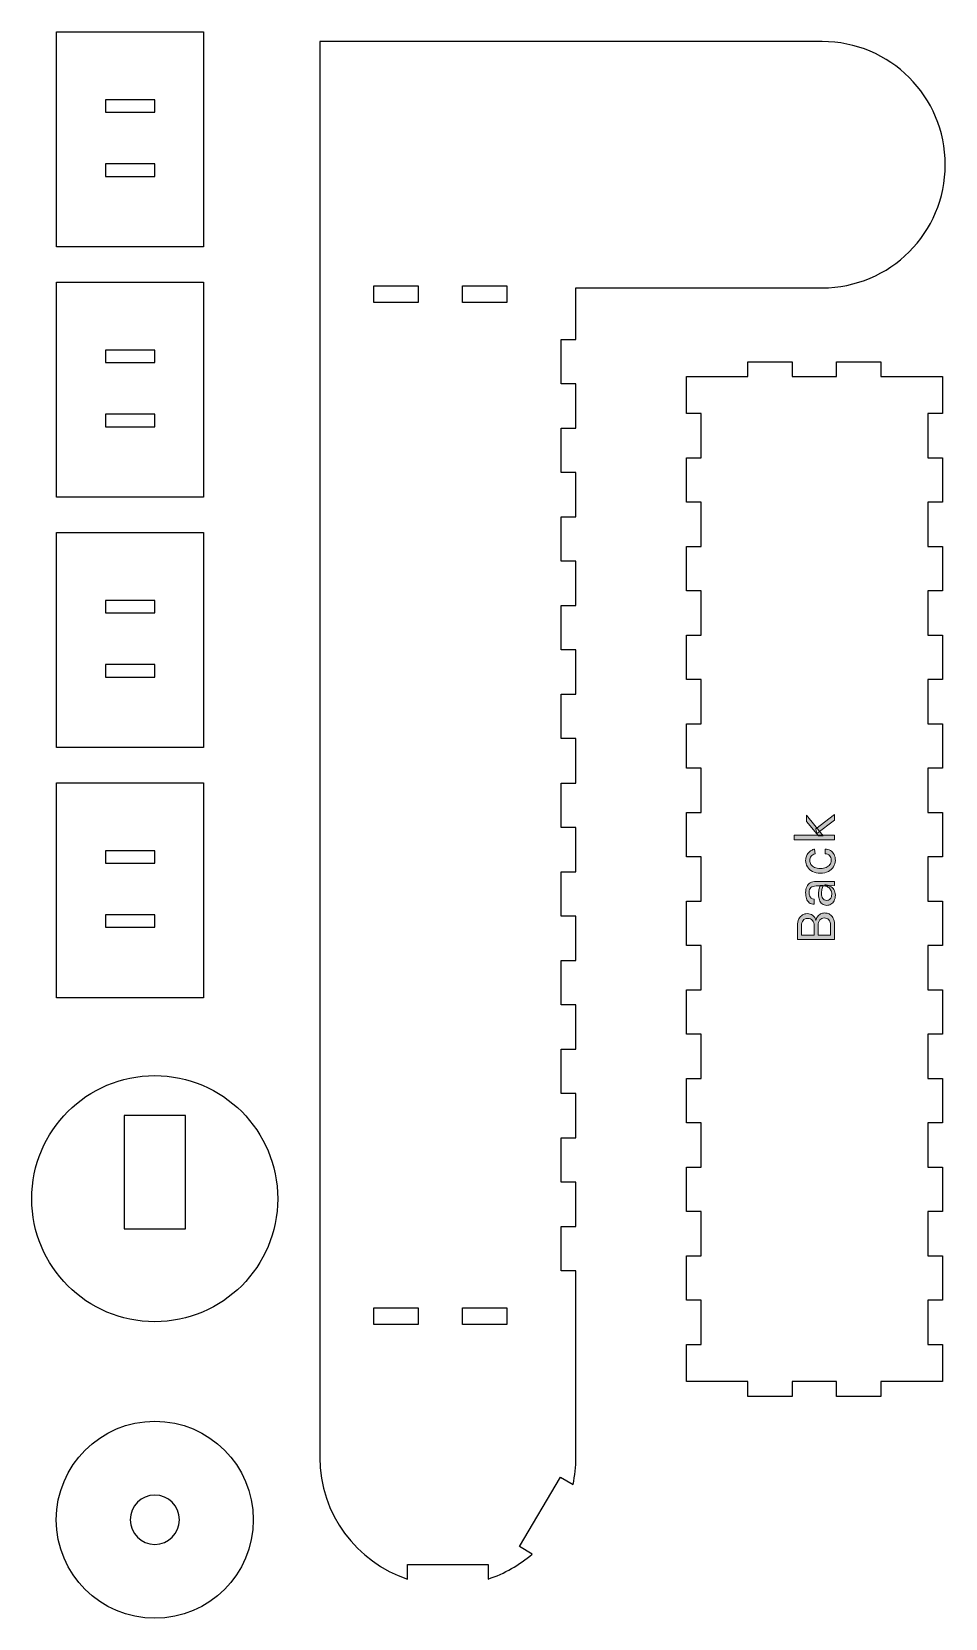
# Model space of a CAD drawing. Header units: centimetres. Extents: x -7.9 to 49.8, y -15.5 to 41.6.
# Drawn here: x -7.49 to 11.06, y 9.39 to 41.59 of the extents above; entities that cross this region are included whole.
import ezdxf

# ---------------------------------------------------------------- set-up
doc = ezdxf.new("R2010")
doc.units = ezdxf.units.CM
doc.header["$MEASUREMENT"] = 0
doc.layers.add('Layer 1', color=7, linetype='Continuous', lineweight=0)

# ---------------------------------------------------------------- blocks, each defined once
blk = doc.blocks.new('Block_7')
at = {"layer": 'Layer 1', "color": 1, "lineweight": 25, "true_color": 0xff0000}
blk.add_lwpolyline([(4.707, 38.249)], dxfattribs=at)
for points, knots in [([(8.558, 41.389), (9.938, 41.389), (11.057, 40.269), (11.057, 38.889), (11.057, 37.508), (9.938, 36.389), (8.558, 36.389), (8.558, 36.389), (3.557, 36.389), (3.557, 36.389), (3.557, 36.389), (3.557, 35.339), (3.557, 35.339), (3.557, 35.339), (3.257, 35.339), (3.257, 35.339), (3.257, 35.339), (3.257, 34.439), (3.257, 34.439), (3.257, 34.439), (3.557, 34.439), (3.557, 34.439), (3.557, 34.439), (3.557, 33.539), (3.557, 33.539), (3.557, 33.539), (3.257, 33.539), (3.257, 33.539), (3.257, 33.539), (3.257, 32.639), (3.257, 32.639), (3.257, 32.639), (3.557, 32.639), (3.557, 32.639), (3.557, 32.639), (3.557, 31.739), (3.557, 31.739), (3.557, 31.739), (3.257, 31.739), (3.257, 31.739), (3.257, 31.739), (3.257, 30.839), (3.257, 30.839), (3.257, 30.839), (3.557, 30.839), (3.557, 30.839), (3.557, 30.839), (3.557, 29.939), (3.557, 29.939), (3.557, 29.939), (3.257, 29.939), (3.257, 29.939), (3.257, 29.939), (3.257, 29.039), (3.257, 29.039), (3.257, 29.039), (3.557, 29.039), (3.557, 29.039), (3.557, 29.039), (3.557, 28.139), (3.557, 28.139), (3.557, 28.139), (3.257, 28.139), (3.257, 28.139), (3.257, 28.139), (3.257, 27.239), (3.257, 27.239), (3.257, 27.239), (3.557, 27.239), (3.557, 27.239), (3.557, 27.239), (3.557, 26.339), (3.557, 26.339), (3.557, 26.339), (3.257, 26.339), (3.257, 26.339), (3.257, 26.339), (3.257, 25.439), (3.257, 25.439), (3.257, 25.439), (3.557, 25.439), (3.557, 25.439), (3.557, 25.439), (3.557, 24.539), (3.557, 24.539), (3.557, 24.539), (3.257, 24.539), (3.257, 24.539), (3.257, 24.539), (3.257, 23.639), (3.257, 23.639), (3.257, 23.639), (3.557, 23.639), (3.557, 23.639), (3.557, 23.639), (3.557, 22.739), (3.557, 22.739), (3.557, 22.739), (3.257, 22.739), (3.257, 22.739), (3.257, 22.739), (3.257, 21.839), (3.257, 21.839), (3.257, 21.839), (3.557, 21.839), (3.557, 21.839), (3.557, 21.839), (3.557, 20.939), (3.557, 20.939), (3.557, 20.939), (3.257, 20.939), (3.257, 20.939), (3.257, 20.939), (3.257, 20.039), (3.257, 20.039), (3.257, 20.039), (3.557, 20.039), (3.557, 20.039), (3.557, 20.039), (3.557, 19.139), (3.557, 19.139), (3.557, 19.139), (3.257, 19.139), (3.257, 19.139), (3.257, 19.139), (3.257, 18.239), (3.257, 18.239), (3.257, 18.239), (3.557, 18.239), (3.557, 18.239), (3.557, 18.239), (3.557, 17.339), (3.557, 17.339), (3.557, 17.339), (3.257, 17.339), (3.257, 17.339), (3.257, 17.339), (3.257, 16.439), (3.257, 16.439), (3.257, 16.439), (3.557, 16.439), (3.557, 16.439), (3.557, 16.439), (3.557, 12.65), (3.557, 12.65), (3.557, 12.461), (3.537, 12.277), (3.499, 12.099), (3.499, 12.099), (3.241, 12.251), (3.241, 12.251), (3.241, 12.251), (2.409, 10.842), (2.409, 10.842), (2.409, 10.842), (2.667, 10.69), (2.667, 10.69), (2.41, 10.466), (2.108, 10.292), (1.778, 10.182), (1.778, 10.182), (1.778, 10.48), (1.778, 10.48), (1.778, 10.48), (0.141, 10.48), (0.141, 10.48), (0.141, 10.48), (0.141, 10.181), (0.141, 10.181), (-0.895, 10.523), (-1.643, 11.499), (-1.643, 12.65), (-1.643, 12.65), (-1.643, 41.389), (-1.643, 41.389), (-1.643, 41.389), (8.558, 41.389), (8.558, 41.389)], [0, 0, 0, 0, 1, 1, 1, 2, 2, 2, 3, 3, 3, 4, 4, 4, 5, 5, 5, 6, 6, 6, 7, 7, 7, 8, 8, 8, 9, 9, 9, 10, 10, 10, 11, 11, 11, 12, 12, 12, 13, 13, 13, 14, 14, 14, 15, 15, 15, 16, 16, 16, 17, 17, 17, 18, 18, 18, 19, 19, 19, 20, 20, 20, 21, 21, 21, 22, 22, 22, 23, 23, 23, 24, 24, 24, 25, 25, 25, 26, 26, 26, 27, 27, 27, 28, 28, 28, 29, 29, 29, 30, 30, 30, 31, 31, 31, 32, 32, 32, 33, 33, 33, 34, 34, 34, 35, 35, 35, 36, 36, 36, 37, 37, 37, 38, 38, 38, 39, 39, 39, 40, 40, 40, 41, 41, 41, 42, 42, 42, 43, 43, 43, 44, 44, 44, 45, 45, 45, 46, 46, 46, 47, 47, 47, 48, 48, 48, 49, 49, 49, 50, 50, 50, 51, 51, 51, 52, 52, 52, 53, 53, 53, 54, 54, 54, 55, 55, 55, 56, 56, 56, 57, 57, 57, 58, 58, 58, 59, 59, 59, 59]), ([(-0.543, 36.089), (-0.543, 36.089), (0.357, 36.089), (0.357, 36.089), (0.357, 36.089), (0.357, 36.431), (0.357, 36.431), (0.357, 36.431), (-0.543, 36.431), (-0.543, 36.431), (-0.543, 36.431), (-0.543, 36.089), (-0.543, 36.089)], [0, 0, 0, 0, 1, 1, 1, 2, 2, 2, 3, 3, 3, 4, 4, 4, 4]), ([(1.257, 36.089), (1.257, 36.089), (2.157, 36.089), (2.157, 36.089), (2.157, 36.089), (2.157, 36.431), (2.157, 36.431), (2.157, 36.431), (1.257, 36.431), (1.257, 36.431), (1.257, 36.431), (1.257, 36.089), (1.257, 36.089)], [0, 0, 0, 0, 1, 1, 1, 2, 2, 2, 3, 3, 3, 4, 4, 4, 4]), ([(-0.543, 15.347), (-0.543, 15.347), (0.357, 15.347), (0.357, 15.347), (0.357, 15.347), (0.357, 15.689), (0.357, 15.689), (0.357, 15.689), (-0.543, 15.689), (-0.543, 15.689), (-0.543, 15.689), (-0.543, 15.347), (-0.543, 15.347)], [0, 0, 0, 0, 1, 1, 1, 2, 2, 2, 3, 3, 3, 4, 4, 4, 4]), ([(1.257, 15.347), (1.257, 15.347), (2.157, 15.347), (2.157, 15.347), (2.157, 15.347), (2.157, 15.689), (2.157, 15.689), (2.157, 15.689), (1.257, 15.689), (1.257, 15.689), (1.257, 15.689), (1.257, 15.347), (1.257, 15.347)], [0, 0, 0, 0, 1, 1, 1, 2, 2, 2, 3, 3, 3, 4, 4, 4, 4])]:
    blk.add_open_spline(points, degree=3, knots=knots, dxfattribs=at)
blk = doc.blocks.new('Block_9')
at = {"layer": 'Layer 1', "true_color": 0x000000, "transparency": 33554687}
h = blk.add_hatch(color=18, dxfattribs=at)
h.dxf.hatch_style = 2
edge = h.paths.add_edge_path()
edge.add_spline(control_points=[(8.81, 25.701), (8.81, 25.701), (8.81, 25.586), (8.81, 25.586), (8.81, 25.586), (8.448, 25.314), (8.448, 25.314), (8.448, 25.314), (8.431, 25.409), (8.431, 25.409), (8.431, 25.409), (8.81, 25.701), (8.81, 25.701)], knot_values=[0, 0, 0, 0, 1, 1, 1, 2, 2, 2, 3, 3, 3, 4, 4, 4, 4], degree=3, periodic=0)
edge = h.paths.add_edge_path()
edge.add_spline(control_points=[(8.581, 25.265), (8.581, 25.265), (8.482, 25.265), (8.482, 25.265), (8.482, 25.265), (8.237, 25.557), (8.237, 25.557), (8.237, 25.557), (8.237, 25.688), (8.237, 25.688), (8.237, 25.688), (8.581, 25.265), (8.581, 25.265)], knot_values=[0, 0, 0, 0, 1, 1, 1, 2, 2, 2, 3, 3, 3, 4, 4, 4, 4], degree=3, periodic=0)
edge = h.paths.add_edge_path()
edge.add_spline(control_points=[(8.81, 25.279), (8.81, 25.279), (8.81, 25.185), (8.81, 25.185), (8.81, 25.185), (7.992, 25.185), (7.992, 25.185), (7.992, 25.185), (7.992, 25.279), (7.992, 25.279), (7.992, 25.279), (8.81, 25.279), (8.81, 25.279)], knot_values=[0, 0, 0, 0, 1, 1, 1, 2, 2, 2, 3, 3, 3, 4, 4, 4, 4], degree=3, periodic=0)
edge = h.paths.add_edge_path()
edge.add_spline(control_points=[(8.825, 24.768), (8.825, 24.768), (8.825, 24.768), (8.825, 24.768), (8.825, 24.722), (8.812, 24.679), (8.788, 24.639), (8.763, 24.599), (8.728, 24.567), (8.683, 24.543), (8.637, 24.518), (8.584, 24.506), (8.522, 24.506), (8.522, 24.506), (8.522, 24.506), (8.522, 24.506), (8.459, 24.506), (8.405, 24.518), (8.36, 24.543), (8.316, 24.567), (8.281, 24.599), (8.258, 24.639), (8.234, 24.679), (8.222, 24.722), (8.222, 24.768), (8.222, 24.768), (8.222, 24.768), (8.222, 24.768), (8.222, 24.8), (8.227, 24.829), (8.237, 24.855), (8.247, 24.881), (8.26, 24.903), (8.278, 24.923), (8.295, 24.942), (8.314, 24.958), (8.336, 24.97), (8.358, 24.983), (8.381, 24.992), (8.405, 24.998), (8.405, 24.998), (8.405, 24.998), (8.405, 24.998), (8.405, 24.998), (8.413, 24.902), (8.413, 24.902), (8.38, 24.892), (8.354, 24.876), (8.334, 24.852), (8.315, 24.829), (8.305, 24.8), (8.305, 24.767), (8.305, 24.767), (8.305, 24.767), (8.305, 24.767), (8.305, 24.738), (8.313, 24.712), (8.329, 24.687), (8.346, 24.662), (8.37, 24.641), (8.402, 24.626), (8.434, 24.61), (8.474, 24.602), (8.522, 24.602), (8.522, 24.602), (8.522, 24.602), (8.522, 24.602), (8.567, 24.602), (8.605, 24.609), (8.638, 24.624), (8.67, 24.638), (8.696, 24.657), (8.714, 24.682), (8.732, 24.707), (8.741, 24.735), (8.741, 24.767), (8.741, 24.767), (8.741, 24.767), (8.741, 24.767), (8.741, 24.811), (8.73, 24.845), (8.708, 24.868), (8.686, 24.891), (8.656, 24.902), (8.617, 24.902), (8.617, 24.902), (8.617, 24.902), (8.617, 24.902), (8.617, 24.902), (8.617, 24.998), (8.617, 24.998), (8.657, 24.998), (8.693, 24.989), (8.724, 24.97), (8.755, 24.951), (8.78, 24.925), (8.798, 24.89), (8.816, 24.855), (8.825, 24.815), (8.825, 24.768)], knot_values=[0, 0, 0, 0, 1, 1, 1, 2, 2, 2, 3, 3, 3, 4, 4, 4, 5, 5, 5, 6, 6, 6, 7, 7, 7, 8, 8, 8, 9, 9, 9, 10, 10, 10, 11, 11, 11, 12, 12, 12, 13, 13, 13, 14, 14, 14, 15, 15, 15, 16, 16, 16, 17, 17, 17, 18, 18, 18, 19, 19, 19, 20, 20, 20, 21, 21, 21, 22, 22, 22, 23, 23, 23, 24, 24, 24, 25, 25, 25, 26, 26, 26, 27, 27, 27, 28, 28, 28, 29, 29, 29, 30, 30, 30, 31, 31, 31, 32, 32, 32, 33, 33, 33, 33], degree=3, periodic=0)
edge = h.paths.add_edge_path()
edge.add_spline(control_points=[(8.825, 24.065), (8.825, 24.065), (8.825, 24.065), (8.825, 24.065), (8.825, 24.018), (8.816, 23.979), (8.8, 23.948), (8.783, 23.917), (8.761, 23.894), (8.734, 23.879), (8.707, 23.864), (8.679, 23.856), (8.65, 23.856), (8.65, 23.856), (8.65, 23.856), (8.65, 23.856), (8.611, 23.856), (8.579, 23.866), (8.555, 23.886), (8.53, 23.905), (8.512, 23.931), (8.501, 23.965), (8.49, 23.999), (8.484, 24.036), (8.484, 24.078), (8.484, 24.078), (8.484, 24.078), (8.484, 24.078), (8.484, 24.108), (8.487, 24.139), (8.493, 24.169), (8.499, 24.199), (8.507, 24.228), (8.518, 24.257), (8.518, 24.257), (8.518, 24.257), (8.518, 24.257), (8.518, 24.257), (8.576, 24.257), (8.576, 24.257), (8.567, 24.233), (8.559, 24.206), (8.554, 24.176), (8.548, 24.146), (8.545, 24.118), (8.545, 24.093), (8.545, 24.093), (8.545, 24.093), (8.545, 24.093), (8.545, 24.054), (8.553, 24.022), (8.569, 23.996), (8.585, 23.969), (8.612, 23.956), (8.65, 23.956), (8.65, 23.956), (8.65, 23.956), (8.65, 23.956), (8.678, 23.956), (8.702, 23.966), (8.722, 23.986), (8.742, 24.007), (8.752, 24.039), (8.752, 24.083), (8.752, 24.083), (8.752, 24.083), (8.752, 24.083), (8.752, 24.114), (8.744, 24.143), (8.73, 24.168), (8.715, 24.193), (8.697, 24.212), (8.675, 24.227), (8.653, 24.242), (8.631, 24.249), (8.609, 24.249), (8.609, 24.249), (8.609, 24.249), (8.609, 24.249), (8.609, 24.249), (8.609, 24.272), (8.609, 24.272), (8.647, 24.272), (8.683, 24.263), (8.716, 24.247), (8.748, 24.23), (8.775, 24.206), (8.795, 24.176), (8.815, 24.145), (8.825, 24.108), (8.825, 24.065)], knot_values=[0, 0, 0, 0, 1, 1, 1, 2, 2, 2, 3, 3, 3, 4, 4, 4, 5, 5, 5, 6, 6, 6, 7, 7, 7, 8, 8, 8, 9, 9, 9, 10, 10, 10, 11, 11, 11, 12, 12, 12, 13, 13, 13, 14, 14, 14, 15, 15, 15, 16, 16, 16, 17, 17, 17, 18, 18, 18, 19, 19, 19, 20, 20, 20, 21, 21, 21, 22, 22, 22, 23, 23, 23, 24, 24, 24, 25, 25, 25, 26, 26, 26, 27, 27, 27, 28, 28, 28, 29, 29, 29, 30, 30, 30, 30], degree=3, periodic=0)
edge = h.paths.add_edge_path()
edge.add_spline(control_points=[(8.81, 24.342), (8.81, 24.342), (8.81, 24.261), (8.81, 24.261), (8.81, 24.261), (8.684, 24.249), (8.684, 24.249), (8.684, 24.249), (8.438, 24.249), (8.438, 24.249), (8.387, 24.249), (8.35, 24.238), (8.327, 24.216), (8.304, 24.194), (8.293, 24.161), (8.293, 24.117), (8.293, 24.117), (8.293, 24.117), (8.293, 24.117), (8.293, 24.092), (8.297, 24.07), (8.304, 24.049), (8.311, 24.029), (8.322, 24.013), (8.337, 24.001), (8.352, 23.99), (8.372, 23.984), (8.395, 23.984), (8.395, 23.984), (8.395, 23.984), (8.395, 23.984), (8.395, 23.984), (8.395, 23.879), (8.395, 23.879), (8.354, 23.879), (8.32, 23.889), (8.295, 23.91), (8.269, 23.93), (8.251, 23.958), (8.239, 23.994), (8.228, 24.03), (8.222, 24.071), (8.222, 24.117), (8.222, 24.117), (8.222, 24.117), (8.222, 24.117), (8.222, 24.161), (8.23, 24.2), (8.245, 24.234), (8.259, 24.268), (8.283, 24.294), (8.315, 24.314), (8.347, 24.333), (8.389, 24.342), (8.441, 24.342), (8.441, 24.342), (8.441, 24.342), (8.441, 24.342), (8.441, 24.342), (8.81, 24.342), (8.81, 24.342)], knot_values=[0, 0, 0, 0, 1, 1, 1, 2, 2, 2, 3, 3, 3, 4, 4, 4, 5, 5, 5, 6, 6, 6, 7, 7, 7, 8, 8, 8, 9, 9, 9, 10, 10, 10, 11, 11, 11, 12, 12, 12, 13, 13, 13, 14, 14, 14, 15, 15, 15, 16, 16, 16, 17, 17, 17, 18, 18, 18, 19, 19, 19, 20, 20, 20, 20], degree=3, periodic=0)
edge = h.paths.add_edge_path()
edge.add_spline(control_points=[(8.137, 23.439), (8.137, 23.439), (8.137, 23.253), (8.137, 23.253), (8.137, 23.253), (8.394, 23.253), (8.394, 23.253), (8.394, 23.253), (8.394, 23.438), (8.394, 23.438), (8.394, 23.485), (8.382, 23.522), (8.359, 23.55), (8.336, 23.578), (8.304, 23.592), (8.262, 23.592), (8.262, 23.592), (8.262, 23.592), (8.262, 23.592), (8.223, 23.592), (8.192, 23.578), (8.17, 23.551), (8.148, 23.524), (8.137, 23.487), (8.137, 23.439), (8.137, 23.439), (8.137, 23.439), (8.137, 23.439)], knot_values=[0, 0, 0, 0, 1, 1, 1, 2, 2, 2, 3, 3, 3, 4, 4, 4, 5, 5, 5, 6, 6, 6, 7, 7, 7, 8, 8, 8, 9, 9, 9, 9], degree=3, periodic=0)
edge = h.paths.add_edge_path()
edge.add_spline(control_points=[(8.474, 23.253), (8.474, 23.253), (8.729, 23.253), (8.729, 23.253), (8.729, 23.253), (8.729, 23.441), (8.729, 23.441), (8.729, 23.498), (8.717, 23.539), (8.693, 23.564), (8.669, 23.589), (8.638, 23.601), (8.6, 23.601), (8.6, 23.601), (8.6, 23.601), (8.6, 23.601), (8.562, 23.601), (8.532, 23.588), (8.509, 23.561), (8.486, 23.533), (8.474, 23.493), (8.474, 23.441), (8.474, 23.441), (8.474, 23.441), (8.474, 23.441), (8.474, 23.441), (8.474, 23.253), (8.474, 23.253)], knot_values=[0, 0, 0, 0, 1, 1, 1, 2, 2, 2, 3, 3, 3, 4, 4, 4, 5, 5, 5, 6, 6, 6, 7, 7, 7, 8, 8, 8, 9, 9, 9, 9], degree=3, periodic=0)
edge = h.paths.add_edge_path()
edge.add_spline(control_points=[(8.81, 23.442), (8.81, 23.442), (8.81, 23.16), (8.81, 23.16), (8.81, 23.16), (8.057, 23.16), (8.057, 23.16), (8.057, 23.16), (8.057, 23.442), (8.057, 23.442), (8.057, 23.497), (8.066, 23.543), (8.084, 23.579), (8.102, 23.616), (8.126, 23.643), (8.156, 23.661), (8.186, 23.679), (8.218, 23.688), (8.254, 23.688), (8.254, 23.688), (8.254, 23.688), (8.254, 23.688), (8.297, 23.688), (8.334, 23.676), (8.366, 23.652), (8.398, 23.628), (8.42, 23.593), (8.431, 23.545), (8.431, 23.545), (8.431, 23.545), (8.431, 23.545), (8.436, 23.576), (8.447, 23.603), (8.464, 23.626), (8.481, 23.65), (8.502, 23.668), (8.526, 23.681), (8.551, 23.694), (8.577, 23.701), (8.605, 23.701), (8.605, 23.701), (8.605, 23.701), (8.605, 23.701), (8.631, 23.701), (8.656, 23.697), (8.68, 23.688), (8.705, 23.68), (8.727, 23.665), (8.746, 23.645), (8.766, 23.625), (8.781, 23.599), (8.793, 23.565), (8.805, 23.532), (8.81, 23.491), (8.81, 23.442), (8.81, 23.442), (8.81, 23.442), (8.81, 23.442)], knot_values=[0, 0, 0, 0, 1, 1, 1, 2, 2, 2, 3, 3, 3, 4, 4, 4, 5, 5, 5, 6, 6, 6, 7, 7, 7, 8, 8, 8, 9, 9, 9, 10, 10, 10, 11, 11, 11, 12, 12, 12, 13, 13, 13, 14, 14, 14, 15, 15, 15, 16, 16, 16, 17, 17, 17, 18, 18, 18, 19, 19, 19, 19], degree=3, periodic=0)
at = {"layer": 'Layer 1', "color": 1, "lineweight": 25, "true_color": 0xff0000}
blk.add_open_spline([(5.801, 34.59), (5.801, 34.59), (5.801, 33.84), (5.801, 33.84), (5.801, 33.84), (6.101, 33.84), (6.101, 33.84), (6.101, 33.84), (6.101, 32.94), (6.101, 32.94), (6.101, 32.94), (5.801, 32.94), (5.801, 32.94), (5.801, 32.94), (5.801, 32.04), (5.801, 32.04), (5.801, 32.04), (6.101, 32.04), (6.101, 32.04), (6.101, 32.04), (6.101, 31.14), (6.101, 31.14), (6.101, 31.14), (5.801, 31.14), (5.801, 31.14), (5.801, 31.14), (5.801, 30.24), (5.801, 30.24), (5.801, 30.24), (6.101, 30.24), (6.101, 30.24), (6.101, 30.24), (6.101, 29.34), (6.101, 29.34), (6.101, 29.34), (5.801, 29.34), (5.801, 29.34), (5.801, 29.34), (5.801, 28.44), (5.801, 28.44), (5.801, 28.44), (6.101, 28.44), (6.101, 28.44), (6.101, 28.44), (6.101, 27.54), (6.101, 27.54), (6.101, 27.54), (5.801, 27.54), (5.801, 27.54), (5.801, 27.54), (5.801, 26.64), (5.801, 26.64), (5.801, 26.64), (6.101, 26.64), (6.101, 26.64), (6.101, 26.64), (6.101, 25.74), (6.101, 25.74), (6.101, 25.74), (5.801, 25.74), (5.801, 25.74), (5.801, 25.74), (5.801, 24.84), (5.801, 24.84), (5.801, 24.84), (6.101, 24.84), (6.101, 24.84), (6.101, 24.84), (6.101, 23.94), (6.101, 23.94), (6.101, 23.94), (5.801, 23.94), (5.801, 23.94), (5.801, 23.94), (5.801, 23.04), (5.801, 23.04), (5.801, 23.04), (6.101, 23.04), (6.101, 23.04), (6.101, 23.04), (6.101, 22.14), (6.101, 22.14), (6.101, 22.14), (5.801, 22.14), (5.801, 22.14), (5.801, 22.14), (5.801, 21.24), (5.801, 21.24), (5.801, 21.24), (6.101, 21.24), (6.101, 21.24), (6.101, 21.24), (6.101, 20.34), (6.101, 20.34), (6.101, 20.34), (5.801, 20.34), (5.801, 20.34), (5.801, 20.34), (5.801, 19.44), (5.801, 19.44), (5.801, 19.44), (6.101, 19.44), (6.101, 19.44), (6.101, 19.44), (6.101, 18.54), (6.101, 18.54), (6.101, 18.54), (5.801, 18.54), (5.801, 18.54), (5.801, 18.54), (5.801, 17.64), (5.801, 17.64), (5.801, 17.64), (6.101, 17.64), (6.101, 17.64), (6.101, 17.64), (6.101, 16.74), (6.101, 16.74), (6.101, 16.74), (5.801, 16.74), (5.801, 16.74), (5.801, 16.74), (5.801, 15.84), (5.801, 15.84), (5.801, 15.84), (6.101, 15.84), (6.101, 15.84), (6.101, 15.84), (6.101, 14.94), (6.101, 14.94), (6.101, 14.94), (5.801, 14.94), (5.801, 14.94), (5.801, 14.94), (5.801, 14.19), (5.801, 14.19), (5.801, 14.19), (6.101, 14.19), (6.101, 14.19), (6.101, 14.19), (7.051, 14.19), (7.051, 14.19), (7.051, 14.19), (7.051, 13.89), (7.051, 13.89), (7.051, 13.89), (7.951, 13.89), (7.951, 13.89), (7.951, 13.89), (7.951, 14.19), (7.951, 14.19), (7.951, 14.19), (8.851, 14.19), (8.851, 14.19), (8.851, 14.19), (8.851, 13.89), (8.851, 13.89), (8.851, 13.89), (9.751, 13.89), (9.751, 13.89), (9.751, 13.89), (9.751, 14.19), (9.751, 14.19), (9.751, 14.19), (10.701, 14.19), (10.701, 14.19), (10.701, 14.19), (11.001, 14.19), (11.001, 14.19), (11.001, 14.19), (11.001, 14.94), (11.001, 14.94), (11.001, 14.94), (10.701, 14.94), (10.701, 14.94), (10.701, 14.94), (10.701, 15.84), (10.701, 15.84), (10.701, 15.84), (11.001, 15.84), (11.001, 15.84), (11.001, 15.84), (11.001, 16.74), (11.001, 16.74), (11.001, 16.74), (10.701, 16.74), (10.701, 16.74), (10.701, 16.74), (10.701, 17.64), (10.701, 17.64), (10.701, 17.64), (11.001, 17.64), (11.001, 17.64), (11.001, 17.64), (11.001, 18.54), (11.001, 18.54), (11.001, 18.54), (10.701, 18.54), (10.701, 18.54), (10.701, 18.54), (10.701, 19.44), (10.701, 19.44), (10.701, 19.44), (11.001, 19.44), (11.001, 19.44), (11.001, 19.44), (11.001, 20.34), (11.001, 20.34), (11.001, 20.34), (10.701, 20.34), (10.701, 20.34), (10.701, 20.34), (10.701, 21.24), (10.701, 21.24), (10.701, 21.24), (11.001, 21.24), (11.001, 21.24), (11.001, 21.24), (11.001, 22.14), (11.001, 22.14), (11.001, 22.14), (10.701, 22.14), (10.701, 22.14), (10.701, 22.14), (10.701, 23.04), (10.701, 23.04), (10.701, 23.04), (11.001, 23.04), (11.001, 23.04), (11.001, 23.04), (11.001, 23.94), (11.001, 23.94), (11.001, 23.94), (10.701, 23.94), (10.701, 23.94), (10.701, 23.94), (10.701, 24.84), (10.701, 24.84), (10.701, 24.84), (11.001, 24.84), (11.001, 24.84), (11.001, 24.84), (11.001, 25.74), (11.001, 25.74), (11.001, 25.74), (10.701, 25.74), (10.701, 25.74), (10.701, 25.74), (10.701, 26.64), (10.701, 26.64), (10.701, 26.64), (11.001, 26.64), (11.001, 26.64), (11.001, 26.64), (11.001, 27.54), (11.001, 27.54), (11.001, 27.54), (10.701, 27.54), (10.701, 27.54), (10.701, 27.54), (10.701, 28.44), (10.701, 28.44), (10.701, 28.44), (11.001, 28.44), (11.001, 28.44), (11.001, 28.44), (11.001, 29.34), (11.001, 29.34), (11.001, 29.34), (10.701, 29.34), (10.701, 29.34), (10.701, 29.34), (10.701, 30.24), (10.701, 30.24), (10.701, 30.24), (11.001, 30.24), (11.001, 30.24), (11.001, 30.24), (11.001, 31.14), (11.001, 31.14), (11.001, 31.14), (10.701, 31.14), (10.701, 31.14), (10.701, 31.14), (10.701, 32.04), (10.701, 32.04), (10.701, 32.04), (11.001, 32.04), (11.001, 32.04), (11.001, 32.04), (11.001, 32.94), (11.001, 32.94), (11.001, 32.94), (10.701, 32.94), (10.701, 32.94), (10.701, 32.94), (10.701, 33.84), (10.701, 33.84), (10.701, 33.84), (11.001, 33.84), (11.001, 33.84), (11.001, 33.84), (11.001, 34.59), (11.001, 34.59), (11.001, 34.59), (10.701, 34.59), (10.701, 34.59), (10.701, 34.59), (9.751, 34.59), (9.751, 34.59), (9.751, 34.59), (9.751, 34.89), (9.751, 34.89), (9.751, 34.89), (8.851, 34.89), (8.851, 34.89), (8.851, 34.89), (8.851, 34.59), (8.851, 34.59), (8.851, 34.59), (7.951, 34.59), (7.951, 34.59), (7.951, 34.59), (7.951, 34.89), (7.951, 34.89), (7.951, 34.89), (7.051, 34.89), (7.051, 34.89), (7.051, 34.89), (7.051, 34.59), (7.051, 34.59), (7.051, 34.59), (6.101, 34.59), (6.101, 34.59), (6.101, 34.59), (5.801, 34.59), (5.801, 34.59)], degree=3, knots=[0, 0, 0, 0, 1, 1, 1, 2, 2, 2, 3, 3, 3, 4, 4, 4, 5, 5, 5, 6, 6, 6, 7, 7, 7, 8, 8, 8, 9, 9, 9, 10, 10, 10, 11, 11, 11, 12, 12, 12, 13, 13, 13, 14, 14, 14, 15, 15, 15, 16, 16, 16, 17, 17, 17, 18, 18, 18, 19, 19, 19, 20, 20, 20, 21, 21, 21, 22, 22, 22, 23, 23, 23, 24, 24, 24, 25, 25, 25, 26, 26, 26, 27, 27, 27, 28, 28, 28, 29, 29, 29, 30, 30, 30, 31, 31, 31, 32, 32, 32, 33, 33, 33, 34, 34, 34, 35, 35, 35, 36, 36, 36, 37, 37, 37, 38, 38, 38, 39, 39, 39, 40, 40, 40, 41, 41, 41, 42, 42, 42, 43, 43, 43, 44, 44, 44, 45, 45, 45, 46, 46, 46, 47, 47, 47, 48, 48, 48, 49, 49, 49, 50, 50, 50, 51, 51, 51, 52, 52, 52, 53, 53, 53, 54, 54, 54, 55, 55, 55, 56, 56, 56, 57, 57, 57, 58, 58, 58, 59, 59, 59, 60, 60, 60, 61, 61, 61, 62, 62, 62, 63, 63, 63, 64, 64, 64, 65, 65, 65, 66, 66, 66, 67, 67, 67, 68, 68, 68, 69, 69, 69, 70, 70, 70, 71, 71, 71, 72, 72, 72, 73, 73, 73, 74, 74, 74, 75, 75, 75, 76, 76, 76, 77, 77, 77, 78, 78, 78, 79, 79, 79, 80, 80, 80, 81, 81, 81, 82, 82, 82, 83, 83, 83, 84, 84, 84, 85, 85, 85, 86, 86, 86, 87, 87, 87, 88, 88, 88, 89, 89, 89, 90, 90, 90, 91, 91, 91, 92, 92, 92, 93, 93, 93, 94, 94, 94, 95, 95, 95, 96, 96, 96, 97, 97, 97, 98, 98, 98, 99, 99, 99, 100, 100, 100, 101, 101, 101, 102, 102, 102, 103, 103, 103, 104, 104, 104, 105, 105, 105, 106, 106, 106, 107, 107, 107, 108, 108, 108, 109, 109, 109, 110, 110, 110, 111, 111, 111, 112, 112, 112, 112], dxfattribs=at)
at = {"layer": 'Layer 1'}
for points, knots in [([(8.581, 25.265), (8.581, 25.265), (8.482, 25.265), (8.482, 25.265), (8.482, 25.265), (8.237, 25.557), (8.237, 25.557), (8.237, 25.557), (8.237, 25.688), (8.237, 25.688), (8.237, 25.688), (8.581, 25.265), (8.581, 25.265)], [0, 0, 0, 0, 1, 1, 1, 2, 2, 2, 3, 3, 3, 4, 4, 4, 4]), ([(8.81, 25.701), (8.81, 25.701), (8.81, 25.586), (8.81, 25.586), (8.81, 25.586), (8.448, 25.314), (8.448, 25.314), (8.448, 25.314), (8.431, 25.409), (8.431, 25.409), (8.431, 25.409), (8.81, 25.701), (8.81, 25.701)], [0, 0, 0, 0, 1, 1, 1, 2, 2, 2, 3, 3, 3, 4, 4, 4, 4]), ([(8.81, 25.279), (8.81, 25.279), (8.81, 25.185), (8.81, 25.185), (8.81, 25.185), (7.992, 25.185), (7.992, 25.185), (7.992, 25.185), (7.992, 25.279), (7.992, 25.279), (7.992, 25.279), (8.81, 25.279), (8.81, 25.279)], [0, 0, 0, 0, 1, 1, 1, 2, 2, 2, 3, 3, 3, 4, 4, 4, 4]), ([(8.825, 24.768), (8.825, 24.768), (8.825, 24.768), (8.825, 24.768), (8.825, 24.722), (8.812, 24.679), (8.788, 24.639), (8.763, 24.599), (8.728, 24.567), (8.683, 24.543), (8.637, 24.518), (8.584, 24.506), (8.522, 24.506), (8.522, 24.506), (8.522, 24.506), (8.522, 24.506), (8.459, 24.506), (8.405, 24.518), (8.36, 24.543), (8.316, 24.567), (8.281, 24.599), (8.258, 24.639), (8.234, 24.679), (8.222, 24.722), (8.222, 24.768), (8.222, 24.768), (8.222, 24.768), (8.222, 24.768), (8.222, 24.8), (8.227, 24.829), (8.237, 24.855), (8.247, 24.881), (8.26, 24.903), (8.278, 24.923), (8.295, 24.942), (8.314, 24.958), (8.336, 24.97), (8.358, 24.983), (8.381, 24.992), (8.405, 24.998), (8.405, 24.998), (8.405, 24.998), (8.405, 24.998), (8.405, 24.998), (8.413, 24.902), (8.413, 24.902), (8.38, 24.892), (8.354, 24.876), (8.334, 24.852), (8.315, 24.829), (8.305, 24.8), (8.305, 24.767), (8.305, 24.767), (8.305, 24.767), (8.305, 24.767), (8.305, 24.738), (8.313, 24.712), (8.329, 24.687), (8.346, 24.662), (8.37, 24.641), (8.402, 24.626), (8.434, 24.61), (8.474, 24.602), (8.522, 24.602), (8.522, 24.602), (8.522, 24.602), (8.522, 24.602), (8.567, 24.602), (8.605, 24.609), (8.638, 24.624), (8.67, 24.638), (8.696, 24.657), (8.714, 24.682), (8.732, 24.707), (8.741, 24.735), (8.741, 24.767), (8.741, 24.767), (8.741, 24.767), (8.741, 24.767), (8.741, 24.811), (8.73, 24.845), (8.708, 24.868), (8.686, 24.891), (8.656, 24.902), (8.617, 24.902), (8.617, 24.902), (8.617, 24.902), (8.617, 24.902), (8.617, 24.902), (8.617, 24.998), (8.617, 24.998), (8.657, 24.998), (8.693, 24.989), (8.724, 24.97), (8.755, 24.951), (8.78, 24.925), (8.798, 24.89), (8.816, 24.855), (8.825, 24.815), (8.825, 24.768)], [0, 0, 0, 0, 1, 1, 1, 2, 2, 2, 3, 3, 3, 4, 4, 4, 5, 5, 5, 6, 6, 6, 7, 7, 7, 8, 8, 8, 9, 9, 9, 10, 10, 10, 11, 11, 11, 12, 12, 12, 13, 13, 13, 14, 14, 14, 15, 15, 15, 16, 16, 16, 17, 17, 17, 18, 18, 18, 19, 19, 19, 20, 20, 20, 21, 21, 21, 22, 22, 22, 23, 23, 23, 24, 24, 24, 25, 25, 25, 26, 26, 26, 27, 27, 27, 28, 28, 28, 29, 29, 29, 30, 30, 30, 31, 31, 31, 32, 32, 32, 33, 33, 33, 33]), ([(8.81, 24.342), (8.81, 24.342), (8.81, 24.261), (8.81, 24.261), (8.81, 24.261), (8.684, 24.249), (8.684, 24.249), (8.684, 24.249), (8.438, 24.249), (8.438, 24.249), (8.387, 24.249), (8.35, 24.238), (8.327, 24.216), (8.304, 24.194), (8.293, 24.161), (8.293, 24.117), (8.293, 24.117), (8.293, 24.117), (8.293, 24.117), (8.293, 24.092), (8.297, 24.07), (8.304, 24.049), (8.311, 24.029), (8.322, 24.013), (8.337, 24.001), (8.352, 23.99), (8.372, 23.984), (8.395, 23.984), (8.395, 23.984), (8.395, 23.984), (8.395, 23.984), (8.395, 23.984), (8.395, 23.879), (8.395, 23.879), (8.354, 23.879), (8.32, 23.889), (8.295, 23.91), (8.269, 23.93), (8.251, 23.958), (8.239, 23.994), (8.228, 24.03), (8.222, 24.071), (8.222, 24.117), (8.222, 24.117), (8.222, 24.117), (8.222, 24.117), (8.222, 24.161), (8.23, 24.2), (8.245, 24.234), (8.259, 24.268), (8.283, 24.294), (8.315, 24.314), (8.347, 24.333), (8.389, 24.342), (8.441, 24.342), (8.441, 24.342), (8.441, 24.342), (8.441, 24.342), (8.441, 24.342), (8.81, 24.342), (8.81, 24.342)], [0, 0, 0, 0, 1, 1, 1, 2, 2, 2, 3, 3, 3, 4, 4, 4, 5, 5, 5, 6, 6, 6, 7, 7, 7, 8, 8, 8, 9, 9, 9, 10, 10, 10, 11, 11, 11, 12, 12, 12, 13, 13, 13, 14, 14, 14, 15, 15, 15, 16, 16, 16, 17, 17, 17, 18, 18, 18, 19, 19, 19, 20, 20, 20, 20]), ([(8.825, 24.065), (8.825, 24.065), (8.825, 24.065), (8.825, 24.065), (8.825, 24.018), (8.816, 23.979), (8.8, 23.948), (8.783, 23.917), (8.761, 23.894), (8.734, 23.879), (8.707, 23.864), (8.679, 23.856), (8.65, 23.856), (8.65, 23.856), (8.65, 23.856), (8.65, 23.856), (8.611, 23.856), (8.579, 23.866), (8.555, 23.886), (8.53, 23.905), (8.512, 23.931), (8.501, 23.965), (8.49, 23.999), (8.484, 24.036), (8.484, 24.078), (8.484, 24.078), (8.484, 24.078), (8.484, 24.078), (8.484, 24.108), (8.487, 24.139), (8.493, 24.169), (8.499, 24.199), (8.507, 24.228), (8.518, 24.257), (8.518, 24.257), (8.518, 24.257), (8.518, 24.257), (8.518, 24.257), (8.576, 24.257), (8.576, 24.257), (8.567, 24.233), (8.559, 24.206), (8.554, 24.176), (8.548, 24.146), (8.545, 24.118), (8.545, 24.093), (8.545, 24.093), (8.545, 24.093), (8.545, 24.093), (8.545, 24.054), (8.553, 24.022), (8.569, 23.996), (8.585, 23.969), (8.612, 23.956), (8.65, 23.956), (8.65, 23.956), (8.65, 23.956), (8.65, 23.956), (8.678, 23.956), (8.702, 23.966), (8.722, 23.986), (8.742, 24.007), (8.752, 24.039), (8.752, 24.083), (8.752, 24.083), (8.752, 24.083), (8.752, 24.083), (8.752, 24.114), (8.744, 24.143), (8.73, 24.168), (8.715, 24.193), (8.697, 24.212), (8.675, 24.227), (8.653, 24.242), (8.631, 24.249), (8.609, 24.249), (8.609, 24.249), (8.609, 24.249), (8.609, 24.249), (8.609, 24.249), (8.609, 24.272), (8.609, 24.272), (8.647, 24.272), (8.683, 24.263), (8.716, 24.247), (8.748, 24.23), (8.775, 24.206), (8.795, 24.176), (8.815, 24.145), (8.825, 24.108), (8.825, 24.065)], [0, 0, 0, 0, 1, 1, 1, 2, 2, 2, 3, 3, 3, 4, 4, 4, 5, 5, 5, 6, 6, 6, 7, 7, 7, 8, 8, 8, 9, 9, 9, 10, 10, 10, 11, 11, 11, 12, 12, 12, 13, 13, 13, 14, 14, 14, 15, 15, 15, 16, 16, 16, 17, 17, 17, 18, 18, 18, 19, 19, 19, 20, 20, 20, 21, 21, 21, 22, 22, 22, 23, 23, 23, 24, 24, 24, 25, 25, 25, 26, 26, 26, 27, 27, 27, 28, 28, 28, 29, 29, 29, 30, 30, 30, 30]), ([(8.81, 23.442), (8.81, 23.442), (8.81, 23.16), (8.81, 23.16), (8.81, 23.16), (8.057, 23.16), (8.057, 23.16), (8.057, 23.16), (8.057, 23.442), (8.057, 23.442), (8.057, 23.497), (8.066, 23.543), (8.084, 23.579), (8.102, 23.616), (8.126, 23.643), (8.156, 23.661), (8.186, 23.679), (8.218, 23.688), (8.254, 23.688), (8.254, 23.688), (8.254, 23.688), (8.254, 23.688), (8.297, 23.688), (8.334, 23.676), (8.366, 23.652), (8.398, 23.628), (8.42, 23.593), (8.431, 23.545), (8.431, 23.545), (8.431, 23.545), (8.431, 23.545), (8.436, 23.576), (8.447, 23.603), (8.464, 23.626), (8.481, 23.65), (8.502, 23.668), (8.526, 23.681), (8.551, 23.694), (8.577, 23.701), (8.605, 23.701), (8.605, 23.701), (8.605, 23.701), (8.605, 23.701), (8.631, 23.701), (8.656, 23.697), (8.68, 23.688), (8.705, 23.68), (8.727, 23.665), (8.746, 23.645), (8.766, 23.625), (8.781, 23.599), (8.793, 23.565), (8.805, 23.532), (8.81, 23.491), (8.81, 23.442), (8.81, 23.442), (8.81, 23.442), (8.81, 23.442)], [0, 0, 0, 0, 1, 1, 1, 2, 2, 2, 3, 3, 3, 4, 4, 4, 5, 5, 5, 6, 6, 6, 7, 7, 7, 8, 8, 8, 9, 9, 9, 10, 10, 10, 11, 11, 11, 12, 12, 12, 13, 13, 13, 14, 14, 14, 15, 15, 15, 16, 16, 16, 17, 17, 17, 18, 18, 18, 19, 19, 19, 19]), ([(8.137, 23.439), (8.137, 23.439), (8.137, 23.253), (8.137, 23.253), (8.137, 23.253), (8.394, 23.253), (8.394, 23.253), (8.394, 23.253), (8.394, 23.438), (8.394, 23.438), (8.394, 23.485), (8.382, 23.522), (8.359, 23.55), (8.336, 23.578), (8.304, 23.592), (8.262, 23.592), (8.262, 23.592), (8.262, 23.592), (8.262, 23.592), (8.223, 23.592), (8.192, 23.578), (8.17, 23.551), (8.148, 23.524), (8.137, 23.487), (8.137, 23.439), (8.137, 23.439), (8.137, 23.439), (8.137, 23.439)], [0, 0, 0, 0, 1, 1, 1, 2, 2, 2, 3, 3, 3, 4, 4, 4, 5, 5, 5, 6, 6, 6, 7, 7, 7, 8, 8, 8, 9, 9, 9, 9]), ([(8.474, 23.253), (8.474, 23.253), (8.729, 23.253), (8.729, 23.253), (8.729, 23.253), (8.729, 23.441), (8.729, 23.441), (8.729, 23.498), (8.717, 23.539), (8.693, 23.564), (8.669, 23.589), (8.638, 23.601), (8.6, 23.601), (8.6, 23.601), (8.6, 23.601), (8.6, 23.601), (8.562, 23.601), (8.532, 23.588), (8.509, 23.561), (8.486, 23.533), (8.474, 23.493), (8.474, 23.441), (8.474, 23.441), (8.474, 23.441), (8.474, 23.441), (8.474, 23.441), (8.474, 23.253), (8.474, 23.253)], [0, 0, 0, 0, 1, 1, 1, 2, 2, 2, 3, 3, 3, 4, 4, 4, 5, 5, 5, 6, 6, 6, 7, 7, 7, 8, 8, 8, 9, 9, 9, 9])]:
    blk.add_open_spline(points, degree=3, knots=knots, dxfattribs=at)

msp = doc.modelspace()

# ---------------------------------------------------------------- linework, layer by layer
at = {"layer": 'Layer 1', "color": 1, "lineweight": 25, "true_color": 0xff0000}
for points in [[(-6.987, 37.219), (-6.987, 37.219), (-4.003, 37.219), (-4.003, 37.219), (-4.003, 37.219), (-4.003, 41.587), (-4.003, 41.587), (-4.003, 41.587), (-6.987, 41.587), (-6.987, 41.587), (-6.987, 41.587), (-6.987, 37.219), (-6.987, 37.219)], [(-4.995, 40.204), (-4.995, 40.204), (-4.995, 39.953), (-4.995, 39.953), (-4.995, 39.953), (-5.995, 39.953), (-5.995, 39.953), (-5.995, 40.204), (-5.995, 40.204), (-5.995, 40.204), (-5.995, 40.204), (-4.995, 40.204), (-4.995, 40.204)], [(-4.995, 38.903), (-4.995, 38.903), (-4.995, 38.652), (-4.995, 38.652), (-4.995, 38.652), (-5.995, 38.652), (-5.995, 38.652), (-5.995, 38.903), (-5.995, 38.903), (-5.995, 38.903), (-5.995, 38.903), (-4.995, 38.903), (-4.995, 38.903)], [(-6.987, 32.138), (-6.987, 32.138), (-4.003, 32.138), (-4.003, 32.138), (-4.003, 32.138), (-4.003, 36.507), (-4.003, 36.507), (-4.003, 36.507), (-6.987, 36.507), (-6.987, 36.507), (-6.987, 36.507), (-6.987, 32.138), (-6.987, 32.138)], [(-4.995, 35.123), (-4.995, 35.123), (-4.995, 34.872), (-4.995, 34.872), (-4.995, 34.872), (-5.995, 34.872), (-5.995, 34.872), (-5.995, 35.123), (-5.995, 35.123), (-5.995, 35.123), (-5.995, 35.123), (-4.995, 35.123), (-4.995, 35.123)], [(-4.995, 33.822), (-4.995, 33.822), (-4.995, 33.571), (-4.995, 33.571), (-4.995, 33.571), (-5.995, 33.571), (-5.995, 33.571), (-5.995, 33.822), (-5.995, 33.822), (-5.995, 33.822), (-5.995, 33.822), (-4.995, 33.822), (-4.995, 33.822)], [(-6.987, 27.057), (-6.987, 27.057), (-4.003, 27.057), (-4.003, 27.057), (-4.003, 27.057), (-4.003, 31.426), (-4.003, 31.426), (-4.003, 31.426), (-6.987, 31.426), (-6.987, 31.426), (-6.987, 31.426), (-6.987, 27.057), (-6.987, 27.057)], [(-4.995, 30.043), (-4.995, 30.043), (-4.995, 29.791), (-4.995, 29.791), (-4.995, 29.791), (-5.995, 29.791), (-5.995, 29.791), (-5.995, 30.043), (-5.995, 30.043), (-5.995, 30.043), (-5.995, 30.043), (-4.995, 30.043), (-4.995, 30.043)], [(-4.995, 28.741), (-4.995, 28.741), (-4.995, 28.49), (-4.995, 28.49), (-4.995, 28.49), (-5.995, 28.49), (-5.995, 28.49), (-5.995, 28.741), (-5.995, 28.741), (-5.995, 28.741), (-5.995, 28.741), (-4.995, 28.741), (-4.995, 28.741)], [(-6.987, 21.976), (-6.987, 21.976), (-4.003, 21.976), (-4.003, 21.976), (-4.003, 21.976), (-4.003, 26.345), (-4.003, 26.345), (-4.003, 26.345), (-6.987, 26.345), (-6.987, 26.345), (-6.987, 26.345), (-6.987, 21.976), (-6.987, 21.976)], [(-4.995, 24.962), (-4.995, 24.962), (-4.995, 24.711), (-4.995, 24.711), (-4.995, 24.711), (-5.995, 24.711), (-5.995, 24.711), (-5.995, 24.962), (-5.995, 24.962), (-5.995, 24.962), (-5.995, 24.962), (-4.995, 24.962), (-4.995, 24.962)], [(-4.995, 23.66), (-4.995, 23.66), (-4.995, 23.41), (-4.995, 23.41), (-4.995, 23.41), (-5.995, 23.41), (-5.995, 23.41), (-5.995, 23.66), (-5.995, 23.66), (-5.995, 23.66), (-5.995, 23.66), (-4.995, 23.66), (-4.995, 23.66)], [(-4.995, 20.4), (-6.374, 20.4), (-7.493, 19.282), (-7.493, 17.902), (-7.493, 16.523), (-6.374, 15.405), (-4.995, 15.405), (-3.616, 15.405), (-2.497, 16.523), (-2.497, 17.902), (-2.497, 19.282), (-3.616, 20.4), (-4.995, 20.4)], [(-4.373, 17.293), (-4.373, 17.293), (-5.613, 17.293), (-5.613, 17.293), (-5.613, 17.293), (-5.613, 19.593), (-5.613, 19.593), (-5.613, 19.593), (-4.373, 19.593), (-4.373, 19.593), (-4.373, 19.593), (-4.373, 17.293), (-4.373, 17.293)], [(-4.993, 13.386), (-6.097, 13.386), (-6.993, 12.49), (-6.993, 11.386), (-6.993, 10.281), (-6.097, 9.386), (-4.993, 9.386), (-3.888, 9.386), (-2.993, 10.281), (-2.993, 11.386), (-2.993, 12.49), (-3.888, 13.386), (-4.993, 13.386)], [(-4.993, 10.886), (-5.269, 10.886), (-5.493, 11.11), (-5.493, 11.386), (-5.493, 11.662), (-5.269, 11.886), (-4.993, 11.886), (-4.717, 11.886), (-4.493, 11.662), (-4.493, 11.386), (-4.493, 11.11), (-4.717, 10.886), (-4.993, 10.886)]]:
    msp.add_open_spline(points, degree=3, knots=[0, 0, 0, 0, 1, 1, 1, 2, 2, 2, 3, 3, 3, 4, 4, 4, 4], dxfattribs=at)

# ---------------------------------------------------------------- block references
at = {"layer": 'Layer 1'}
for name in ['Block_7', 'Block_9']:
    msp.add_blockref(name, (0, 0), dxfattribs=at)

doc.saveas('drawing.dxf')
